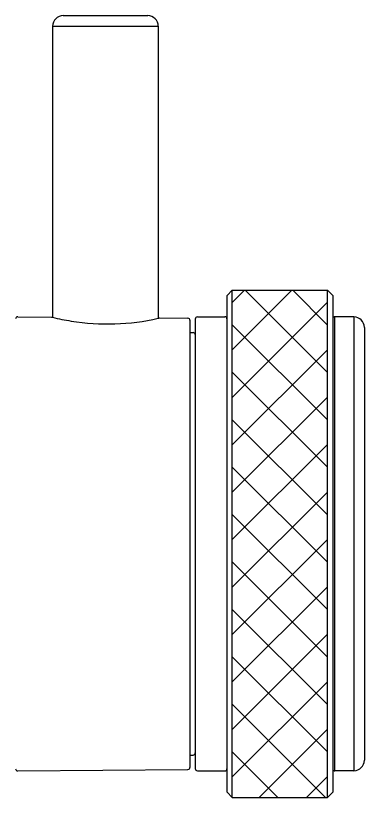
# Model space of a CAD drawing. Extents: x -5791 to -5371, y -4731 to -4434.
# Drawn here: x -5568.61 to -5562.01, y -4572.79 to -4557.99 of the extents above; entities that cross this region are included whole.
import ezdxf

# ---------------------------------------------------------------- set-up
doc = ezdxf.new("R2010")
doc.units = 0
doc.header["$LTSCALE"] = 7
doc.linetypes.add('CENTER', pattern=[2, 1.25, -0.25, 0.25, -0.25])
doc.layers.add('1', color=1, linetype='CENTER')
doc.layers.add('DWG', color=7, linetype='CONTINUOUS')

msp = doc.modelspace()

# ---------------------------------------------------------------- hatches: boundary and pattern name
at = {"layer": 'DWG'}
h = msp.add_hatch(dxfattribs=at)
h.set_pattern_fill('ANSI37', color=256, scale=0.2)
h.set_pattern_definition([(45, (-16224.286, -4902.19214), (-0.449012806, 0.449012806), []), (135, (-16224.286, -4902.19214), (-0.449012806, -0.449012806), [])])
h.paths.add_polyline_path([(-5562.71018, -4563.1941), (-5564.51018, -4563.1941), (-5564.51018, -4572.7941), (-5562.71018, -4572.7941)])

# ---------------------------------------------------------------- linework, layer by layer
at = {"layer": '1', "color": 7, "linetype": 'Continuous'}
for p, q in [((-5567.71106, -4557.9941), (-5566.11105, -4557.9941)), ((-5567.91106, -4558.1941), (-5565.91106, -4558.1941)), ((-5567.91106, -4558.1941), (-5567.91106, -4563.70524)), ((-5565.91106, -4558.1941), (-5565.91106, -4563.72273)), ((-5564.61018, -4563.2941), (-5564.51018, -4563.1941)), ((-5562.61018, -4563.2941), (-5562.71018, -4563.1941)), ((-5564.61018, -4572.6941), (-5564.61018, -4563.2941)), ((-5562.61018, -4563.2941), (-5562.61018, -4572.6941)), ((-5568.57071, -4563.69446), (-5567.93106, -4563.70004)), ((-5567.93106, -4563.70004), (-5567.91128, -4563.7052)), ((-5565.89106, -4563.71784), (-5565.35071, -4563.72256)), ((-5565.1714, -4563.69864), (-5564.6514, -4563.69411)), ((-5562.20931, -4563.69726), (-5562.57071, -4563.69411)), ((-5562.57071, -4572.2941), (-5562.57071, -4563.69411)), ((-5562.20931, -4563.69726), (-5562.20931, -4572.29095)), ((-5565.31106, -4563.76258), (-5565.31106, -4572.22562)), ((-5565.21106, -4563.73864), (-5565.21106, -4572.24957)), ((-5565.31106, -4563.9941), (-5565.25106, -4563.9941)), ((-5562.01106, -4563.89727), (-5562.01106, -4572.09094)), ((-5565.31106, -4571.9941), (-5565.25106, -4571.9941)), ((-5568.57071, -4572.29375), (-5565.35071, -4572.26565)), ((-5565.1714, -4572.28957), (-5564.6514, -4572.2941)), ((-5562.20931, -4572.29095), (-5562.57071, -4572.2941)), ((-5564.61018, -4572.6941), (-5564.51018, -4572.7941)), ((-5562.61018, -4572.6941), (-5562.71018, -4572.7941))]:
    msp.add_line(p, q, dxfattribs=at)
for centre, radius, start, end in [((-5567.71106, -4558.1941), 0.2, 90.004082, 180), ((-5566.11106, -4558.1941), 0.2, 0, 90), ((-5568.57106, -4563.73446), 0.04, 90, 180), ((-5566.19248, -4562.52362), 1.23167, 283.217396, 284.166008), ((-5565.35106, -4563.76256), 0.04, 0.019238, 89.5), ((-5565.17106, -4563.73864), 0.04, 90.5, 179.980643), ((-5564.65106, -4563.7341), 0.04, 0, 90.5), ((-5562.57106, -4563.7341), 0.04, 90, 168.235673), ((-5562.21106, -4563.89725), 0.2, 0.003714, 89.5), ((-5565.25106, -4564.0341), 0.04, 0, 90), ((-5565.25106, -4571.9541), 0.04, 270, 0), ((-5562.21106, -4572.09096), 0.2, 270.5, 359.996293), ((-5568.57106, -4572.25375), 0.04, 180, 270.5), ((-5565.35106, -4572.22565), 0.04, 270.5, 0), ((-5565.17106, -4572.24957), 0.04, 180.01932, 269.5), ((-5564.65106, -4572.2541), 0.04, 269.5, 0), ((-5562.57106, -4572.2541), 0.04, 191.764327, 270)]:
    msp.add_arc(centre, radius, start, end, dxfattribs=at)
msp.add_open_spline([(-5567.91128, -4563.7052), (-5567.79501, -4563.73461), (-5567.13827, -4563.86339), (-5566.4457, -4563.84885), (-5565.91087, -4563.72267)], degree=3, knots=[0, 0, 0, 0, 0.17915277, 1, 1, 1, 1], dxfattribs=at)
at = {"layer": 'DWG'}
for p, q in [((-5564.51018, -4563.1941), (-5562.71018, -4563.1941)), ((-5564.51018, -4572.7941), (-5564.51018, -4563.1941)), ((-5562.71018, -4572.7941), (-5562.71018, -4563.1941)), ((-5564.51018, -4572.7941), (-5562.71018, -4572.7941))]:
    msp.add_line(p, q, dxfattribs=at)

doc.saveas('drawing.dxf')
